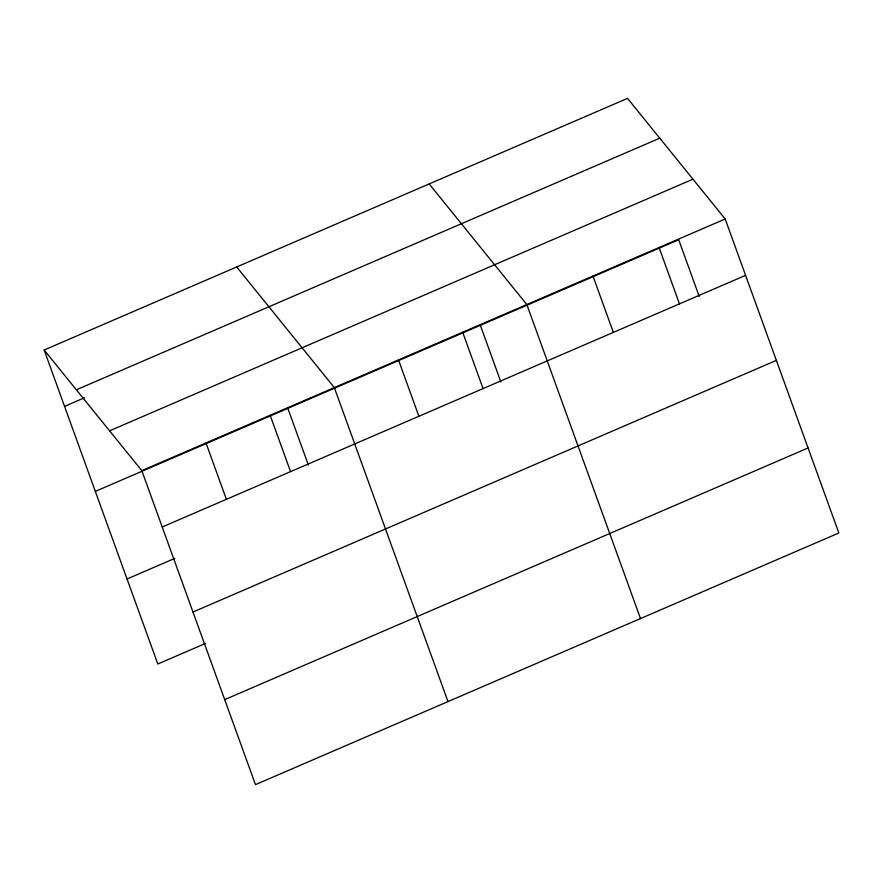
<?xml version="1.0" encoding="UTF-8"?>
<svg xmlns="http://www.w3.org/2000/svg" width="883" height="883" viewBox="0 0 883 883"><rect width="100%" height="100%" fill="white"/><g stroke="black" fill="none" stroke-linecap="round" stroke-linejoin="round"><path stroke-width="1.32" d="M44.15 350.01L627.526 98.366L725.186 218.995L838.85 532.99L255.474 784.634L141.81 470.639L44.15 350.01L157.814 664.005L205.629 643.376M76.38 389.811L659.756 138.178M64.547 406.368L84.68 397.681M109.58 430.827L692.956 179.194M141.81 470.639L725.186 218.995M95.331 491.389L678.707 239.746L699.215 296.423M162.218 526.996L745.583 275.353M127.042 578.983L174.856 558.354M192.991 612.018L776.367 360.374M224.701 699.612L808.077 447.968M429.171 183.929L526.842 304.558L640.506 618.553M236.666 266.964L334.326 387.593L447.99 701.588M659.071 247.516L679.469 303.873M592.957 276.037L613.354 332.394M480.352 325.308L500.871 381.986M462.67 332.24L483.067 388.597M398.498 359.911L418.895 416.268M287.836 408.343L308.355 465.021M270.154 415.275L290.551 471.632M205.982 442.957L226.39 499.314"/></g></svg>
